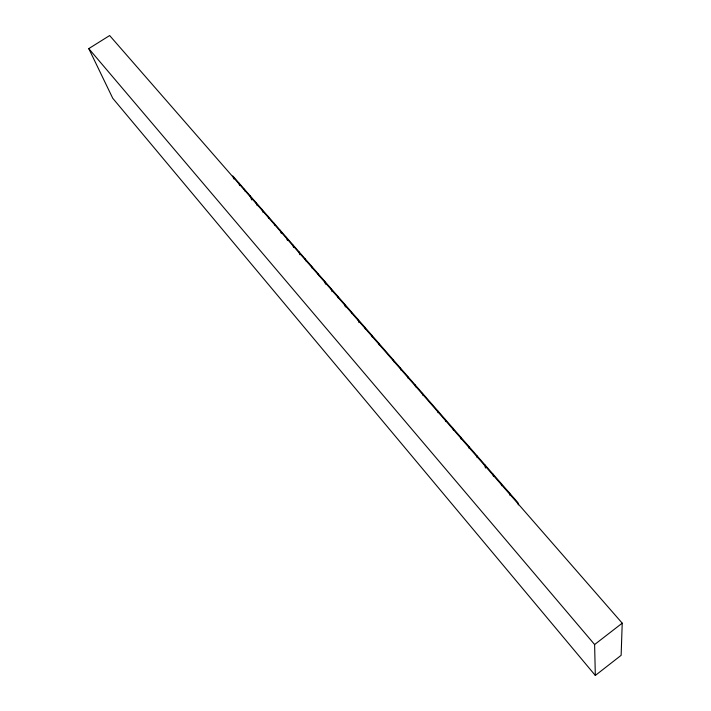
<?xml version="1.0" encoding="UTF-8"?>
<svg xmlns="http://www.w3.org/2000/svg" width="711" height="711" viewBox="0 0 711 711"><rect width="100%" height="100%" fill="white"/><g stroke="black" fill="none" stroke-linecap="round" stroke-linejoin="round"><path stroke-width="1.07" d="M622.223 623.165L621.13 655.329L595.32 675.45L112.738 98.251L88.777 48.615L109.645 35.55L622.223 623.165L594.618 644.539L595.32 675.45M88.777 48.615L594.618 644.539M234.017 179.048L232.799 175.955L518.008 502.757L518.31 504.899M238.54 182.531L239.749 185.615M244.326 189.162L245.126 191.215M250.165 195.854L251.738 199.942M256.058 202.608L257.222 205.666M262.004 209.416L263.177 212.527M268.003 216.295L268.776 218.357M274.055 223.227L274.81 225.28M280.161 230.222L281.28 233.297M286.32 237.278L287.457 240.416M292.541 244.406L293.652 247.526M298.816 251.596L299.909 254.707M305.143 258.848L305.863 260.91M311.534 266.172L312.262 268.269M317.986 273.566L318.697 275.655M324.5 281.023L325.54 284.142M331.068 288.55L332.09 291.661M337.698 296.158L338.383 298.265M344.4 303.828L345.404 306.974M351.154 311.569L351.812 313.658M357.98 319.39L358.966 322.572M364.867 327.282L365.507 329.397M371.826 335.254L372.448 337.352M378.847 343.306L379.461 345.386M393.103 359.633L393.69 361.739M400.329 367.916L400.906 370.013M407.634 376.288L408.203 378.421M415.011 384.74L415.562 386.855M422.458 393.272L423.001 395.423M437.585 410.603L438.083 412.718M445.255 419.392L445.753 421.552M453.014 428.28L453.485 430.422M460.844 437.256L461.297 439.38M468.762 446.321L469.198 448.481M476.761 455.484L477.17 457.626M484.84 464.745L485.435 468.007M492.999 474.095L493.372 476.254M501.246 483.551L501.611 485.737M509.583 493.105L509.92 495.274"/></g></svg>
